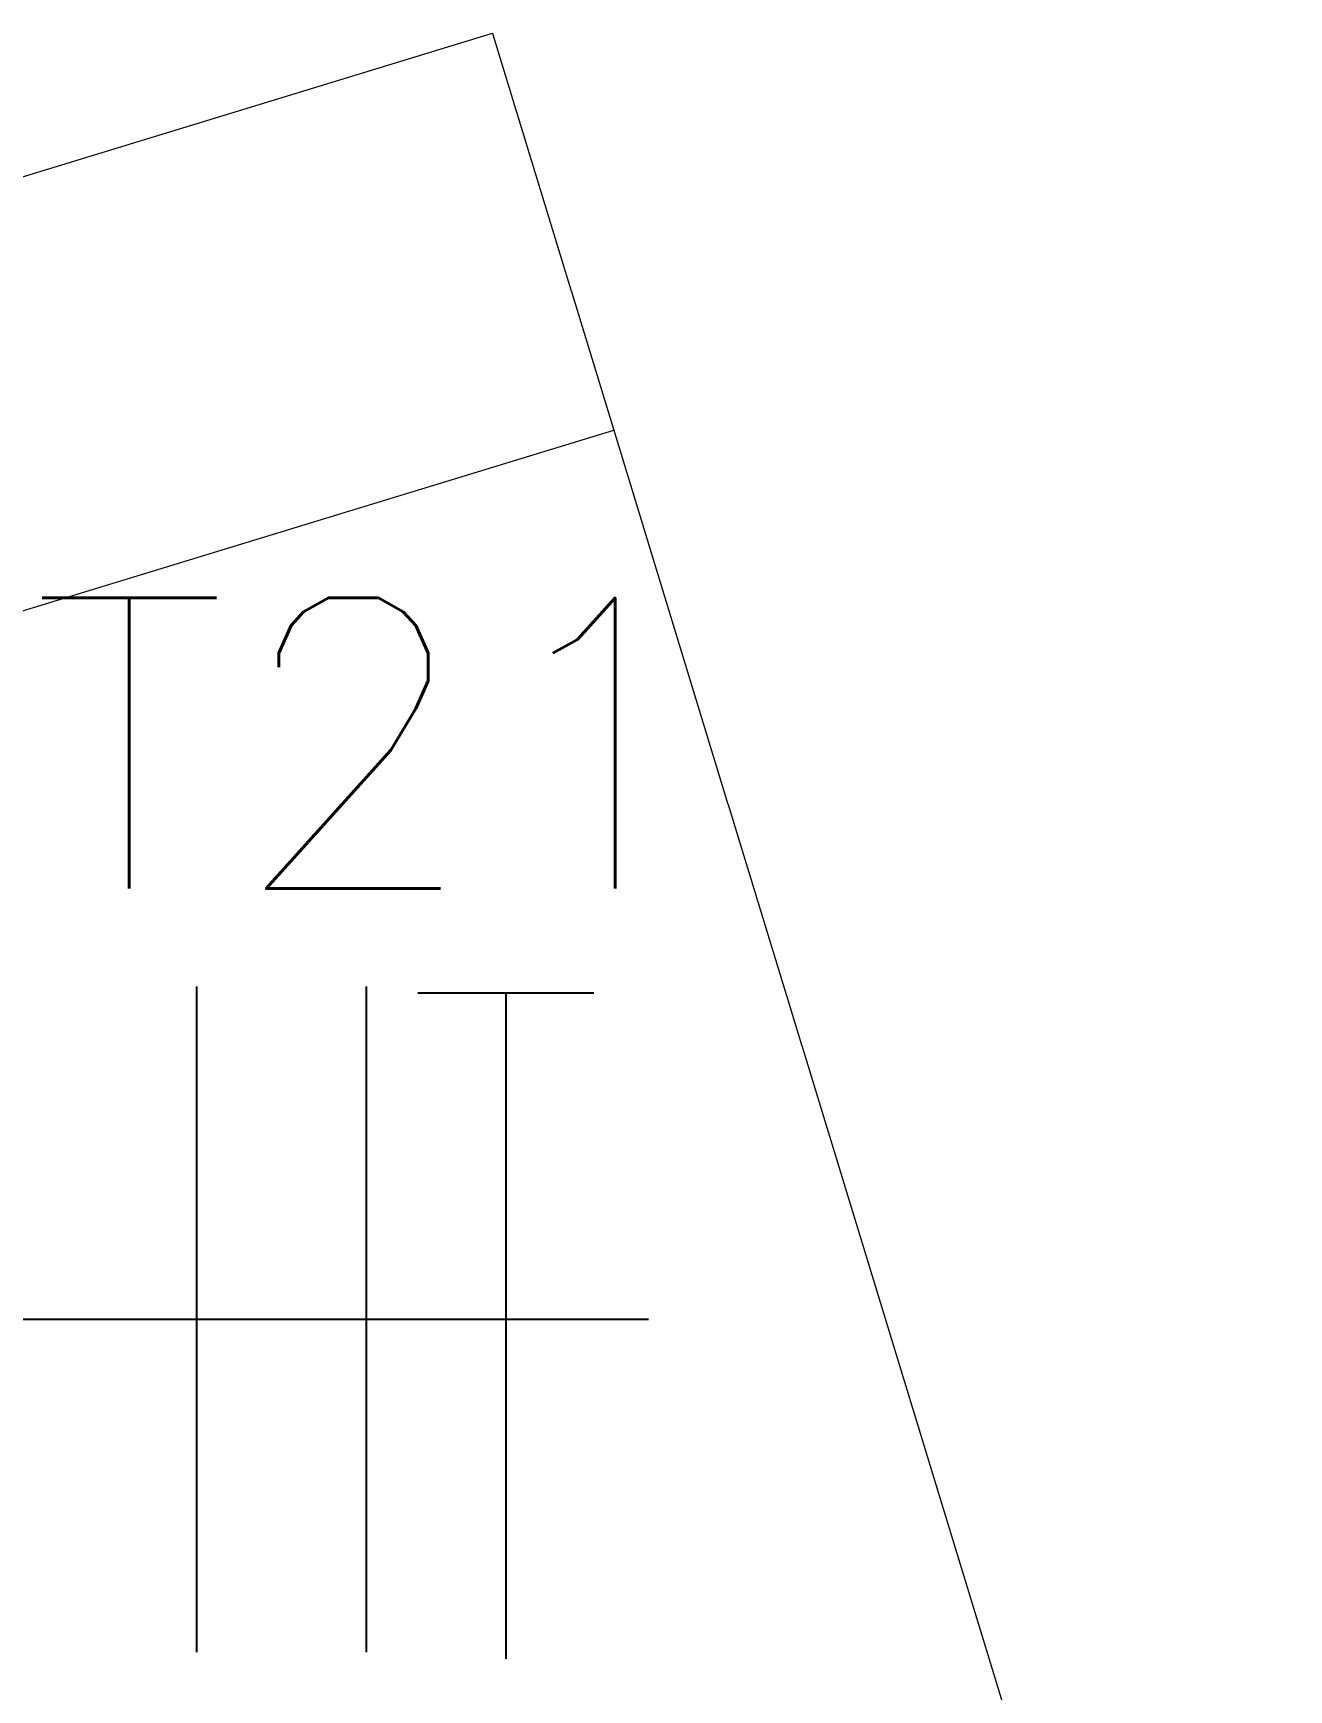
# Model space of a CAD drawing. Header units: millimetres. Extents: x 27525 to 1347740, y 16401 to 59429.
# Drawn here: x 648927 to 649394, y 36437 to 37052 of the extents above; entities that cross this region are included whole.
import ezdxf
from ezdxf.lldxf.tags import DXFTag

# ---------------------------------------------------------------- set-up
doc = ezdxf.new("R2010")
doc.units = ezdxf.units.MM
for name, color, linetype in [('ARQUITETURA', 8, 'Continuous'), ('ELETRICA', 3, 'Continuous'), ('Eletruto embutido no piso', 4, 'HIDDEN'), ('PERFILADO', 2, 'Continuous')]:
    doc.layers.add(name, color=color, linetype=linetype)
doc.layers.add('Mobiliário', color=151, linetype='Continuous', lineweight=9, plot=False)
doc.styles.get("Standard").update_dxf_attribs({"font": 'romans.shx'})
tags = doc.linetypes.add('HIDDEN', pattern=[0.375, 0.25, -0.125]).pattern_tags.tags
tags[6:7] = [DXFTag(74, 4), DXFTag(75, 0), DXFTag(340, '0'), DXFTag(46, 1.0), DXFTag(50, 0.0), DXFTag(44, 0.0), DXFTag(45, 0.0)]
tags[4:5] = [DXFTag(74, 4), DXFTag(75, 0), DXFTag(340, '0'), DXFTag(46, 1.0), DXFTag(50, 0.0), DXFTag(44, 0.0), DXFTag(45, 0.0)]

# ---------------------------------------------------------------- blocks, each defined once
blk = doc.blocks.new('te')
at = {"layer": 'ARQUITETURA', "color": 4, "lineweight": -2}
for p, q in [((645596.8, 24561.62), (645531.32, 24561.62)), ((645564.06, 24561.62), (645564.06, 24314.22))]:
    blk.add_line(p, q, dxfattribs=at)

msp = doc.modelspace()

# ---------------------------------------------------------------- linework, layer by layer
at = {"layer": 'ARQUITETURA', "color": 4, "lineweight": -2, "ltscale": 1.3}
for p, q in [((648987.931, 36697.957), (648987.931, 36450.557)), ((649050.942, 36697.957), (649050.942, 36450.557))]:
    msp.add_line(p, q, dxfattribs=at)
at = {"layer": 'Eletruto embutido no piso', "ltscale": 400}
msp.add_arc((646287.56, 44975.174), 9574.912, 286.762752, 299.3755279, dxfattribs=at)
at = {"layer": 'Mobiliário'}
for p, q in [((648320.226, 36814.604), (649097.918, 37052.25)), ((649127.141, 36956.616), (649142.997, 36904.729)), ((648365.305, 36667.082), (649142.997, 36904.729)), ((649142.997, 36904.729), (649185.474, 36765.726)), ((649212.881, 36676.034), (649344.316, 36245.917))]:
    msp.add_line(p, q, dxfattribs=at)
for points in [[(649097.918, 37052.25), (649097.92, 37052.242), (649097.923, 37052.234), (649097.925, 37052.225), (649097.928, 37052.217), (649097.93, 37052.208), (649097.933, 37052.2), (649097.936, 37052.191), (649097.938, 37052.183), (649097.941, 37052.175), (649097.943, 37052.166), (649097.946, 37052.158), (649097.948, 37052.149), (649097.951, 37052.141), (649097.954, 37052.133), (649097.956, 37052.124), (649097.959, 37052.116), (649097.961, 37052.107), (649097.964, 37052.099), (649097.966, 37052.091), (649097.969, 37052.082), (649097.972, 37052.074), (649097.974, 37052.065), (649097.977, 37052.057), (649097.979, 37052.049), (649097.982, 37052.04), (649097.984, 37052.032), (649097.987, 37052.023), (649097.99, 37052.015), (649097.992, 37052.006), (649097.995, 37051.998), (649097.997, 37051.99), (649098, 37051.981), (649098.002, 37051.973), (649098.005, 37051.964), (649098.008, 37051.956), (649098.01, 37051.948), (649098.013, 37051.939), (649098.015, 37051.931), (649098.018, 37051.922), (649098.02, 37051.914), (649098.023, 37051.906), (649098.026, 37051.897), (649098.028, 37051.889), (649098.031, 37051.88), (649098.033, 37051.872), (649098.036, 37051.863), (649098.038, 37051.855), (649098.041, 37051.847), (649098.044, 37051.838), (649098.046, 37051.83), (649098.049, 37051.821), (649098.051, 37051.813), (649098.054, 37051.805), (649098.056, 37051.796), (649098.059, 37051.788), (649098.061, 37051.779), (649098.064, 37051.771), (649098.067, 37051.763), (649098.069, 37051.754), (649098.072, 37051.746), (649098.074, 37051.737), (649098.077, 37051.729), (649098.079, 37051.721), (649098.082, 37051.712), (649098.085, 37051.704), (649098.087, 37051.695), (649098.09, 37051.687), (649098.092, 37051.678), (649098.095, 37051.67), (649098.097, 37051.662), (649098.1, 37051.653), (649098.105, 37051.636), (649098.113, 37051.611), (649098.121, 37051.586), (649098.128, 37051.561), (649098.136, 37051.536), (649098.144, 37051.511), (649098.151, 37051.486), (649098.159, 37051.461), (649098.167, 37051.435), (649098.174, 37051.41), (649098.182, 37051.385), (649098.19, 37051.36), (649098.197, 37051.335), (649098.205, 37051.31), (649098.213, 37051.285), (649098.22, 37051.26), (649098.228, 37051.234), (649098.236, 37051.209), (649098.243, 37051.184), (649098.251, 37051.159), (649098.259, 37051.134), (649098.266, 37051.109), (649098.274, 37051.084), (649098.282, 37051.059), (649098.289, 37051.033), (649098.297, 37051.008), (649098.305, 37050.983), (649098.312, 37050.958), (649098.32, 37050.933), (649098.328, 37050.908), (649098.335, 37050.883), (649098.343, 37050.858), (649098.351, 37050.832), (649098.359, 37050.807), (649098.366, 37050.782), (649098.374, 37050.757), (649098.382, 37050.732), (649098.389, 37050.707), (649098.397, 37050.682), (649098.405, 37050.657), (649098.412, 37050.631), (649098.42, 37050.606), (649098.428, 37050.581), (649098.435, 37050.556), (649098.443, 37050.531), (649098.451, 37050.506), (649098.458, 37050.481), (649098.466, 37050.456), (649098.474, 37050.43), (649098.481, 37050.405), (649098.489, 37050.38), (649098.497, 37050.355), (649098.504, 37050.33), (649098.512, 37050.305), (649098.52, 37050.28), (649098.527, 37050.255), (649098.535, 37050.229), (649098.543, 37050.204), (649098.55, 37050.179), (649098.558, 37050.154), (649098.566, 37050.129), (649098.574, 37050.104), (649098.581, 37050.079), (649098.589, 37050.054), (649098.597, 37050.028), (649098.604, 37050.003), (649098.612, 37049.978), (649098.62, 37049.953), (649098.627, 37049.928), (649098.635, 37049.903), (649098.643, 37049.878), (649098.65, 37049.853), (649098.663, 37049.811), (649098.676, 37049.77), (649098.688, 37049.728), (649098.701, 37049.686), (649098.714, 37049.645), (649098.726, 37049.603), (649098.739, 37049.562), (649098.752, 37049.52), (649098.764, 37049.479), (649098.777, 37049.437), (649098.79, 37049.396), (649098.803, 37049.354), (649098.815, 37049.313), (649098.828, 37049.271), (649098.841, 37049.23), (649098.853, 37049.188), (649098.866, 37049.147), (649098.879, 37049.105), (649098.891, 37049.064), (649098.904, 37049.022), (649098.917, 37048.981), (649098.929, 37048.939), (649098.942, 37048.898), (649098.955, 37048.856), (649098.967, 37048.815), (649098.98, 37048.773), (649098.993, 37048.731), (649099.006, 37048.69), (649099.018, 37048.648), (649099.031, 37048.607), (649099.044, 37048.565), (649099.056, 37048.524), (649099.069, 37048.482), (649099.082, 37048.441), (649099.094, 37048.399), (649099.107, 37048.358), (649099.12, 37048.316), (649099.132, 37048.275), (649099.145, 37048.233), (649099.158, 37048.192), (649099.171, 37048.15), (649099.183, 37048.109), (649099.196, 37048.067), (649099.209, 37048.026), (649099.221, 37047.984), (649099.234, 37047.943), (649099.247, 37047.901), (649099.259, 37047.859), (649099.272, 37047.818), (649099.285, 37047.776), (649099.297, 37047.735), (649099.31, 37047.693), (649099.323, 37047.652), (649099.335, 37047.61), (649099.348, 37047.569), (649099.361, 37047.527), (649099.374, 37047.486), (649099.386, 37047.444), (649099.399, 37047.403), (649099.412, 37047.361), (649099.424, 37047.32), (649099.437, 37047.278), (649099.45, 37047.237), (649099.462, 37047.195), (649099.475, 37047.154), (649099.488, 37047.112), (649099.5, 37047.071), (649099.513, 37047.029), (649099.526, 37046.987), (649099.538, 37046.946), (649099.551, 37046.904), (649099.566, 37046.855), (649099.584, 37046.798), (649099.601, 37046.74), (649099.619, 37046.683), (649099.636, 37046.625), (649099.654, 37046.568), (649099.672, 37046.511), (649099.689, 37046.453), (649099.707, 37046.396), (649099.724, 37046.338), (649099.742, 37046.281), (649099.759, 37046.224), (649099.777, 37046.166), (649099.794, 37046.109), (649099.812, 37046.051), (649099.829, 37045.994), (649099.847, 37045.937), (649099.864, 37045.879), (649099.882, 37045.822), (649099.9, 37045.764), (649099.917, 37045.707), (649099.935, 37045.65), (649099.952, 37045.592), (649099.97, 37045.535), (649099.987, 37045.477), (649100.005, 37045.42), (649100.022, 37045.363), (649100.04, 37045.305), (649100.057, 37045.248), (649100.075, 37045.19), (649100.093, 37045.133), (649100.11, 37045.076), (649100.128, 37045.018), (649100.145, 37044.961), (649100.163, 37044.903), (649100.18, 37044.846), (649100.198, 37044.789), (649100.215, 37044.731), (649100.233, 37044.674), (649100.25, 37044.616), (649100.268, 37044.559), (649100.285, 37044.502), (649100.303, 37044.444), (649100.321, 37044.387), (649100.338, 37044.329), (649100.356, 37044.272), (649100.373, 37044.215), (649100.391, 37044.157), (649100.408, 37044.1), (649100.426, 37044.042), (649100.443, 37043.985), (649100.461, 37043.928), (649100.478, 37043.87), (649100.496, 37043.813), (649100.513, 37043.755), (649100.531, 37043.698), (649100.549, 37043.641), (649100.566, 37043.583), (649100.584, 37043.526), (649100.601, 37043.468), (649100.619, 37043.411), (649100.636, 37043.354), (649100.654, 37043.296), (649100.671, 37043.239), (649100.689, 37043.181), (649100.706, 37043.124), (649100.724, 37043.067), (649100.741, 37043.009), (649100.759, 37042.952), (649100.777, 37042.894), (649100.794, 37042.837), (649100.812, 37042.78), (649100.834, 37042.707), (649100.856, 37042.634), (649100.878, 37042.562), (649100.9, 37042.489), (649100.923, 37042.417), (649100.945, 37042.344), (649100.967, 37042.272), (649100.989, 37042.199), (649101.011, 37042.127), (649101.033, 37042.054), (649101.056, 37041.981), (649101.078, 37041.909), (649101.1, 37041.836), (649101.122, 37041.764), (649101.144, 37041.691), (649101.166, 37041.619), (649101.189, 37041.546), (649101.211, 37041.474), (649101.233, 37041.401), (649101.255, 37041.328), (649101.277, 37041.256), (649101.299, 37041.183), (649101.322, 37041.111), (649101.344, 37041.038), (649101.366, 37040.966), (649101.388, 37040.893), (649101.41, 37040.821), (649101.432, 37040.748), (649101.455, 37040.675), (649101.477, 37040.603), (649101.499, 37040.53), (649101.521, 37040.458), (649101.543, 37040.385), (649101.565, 37040.313), (649101.588, 37040.24), (649101.61, 37040.168), (649101.632, 37040.095), (649101.654, 37040.022), (649101.676, 37039.95), (649101.698, 37039.877), (649101.721, 37039.805), (649101.743, 37039.732), (649101.765, 37039.66), (649101.787, 37039.587), (649101.809, 37039.515), (649101.832, 37039.442), (649101.854, 37039.369), (649101.876, 37039.297), (649101.898, 37039.224), (649101.92, 37039.152), (649101.942, 37039.079), (649101.965, 37039.007), (649101.987, 37038.934), (649102.009, 37038.862), (649102.031, 37038.789), (649102.053, 37038.716), (649102.075, 37038.644), (649102.098, 37038.571), (649102.12, 37038.499), (649102.142, 37038.426), (649102.164, 37038.354), (649102.186, 37038.281), (649102.208, 37038.209), (649102.231, 37038.136), (649102.253, 37038.063), (649102.275, 37037.991), (649102.297, 37037.918), (649102.319, 37037.846), (649102.341, 37037.773), (649102.364, 37037.701), (649102.386, 37037.628), (649102.41, 37037.548), (649102.437, 37037.462), (649102.463, 37037.375), (649102.49, 37037.288), (649102.516, 37037.201), (649102.543, 37037.115), (649102.569, 37037.028), (649102.596, 37036.941), (649102.622, 37036.854), (649102.649, 37036.767), (649102.675, 37036.681), (649102.702, 37036.594), (649102.728, 37036.507), (649102.755, 37036.42), (649102.781, 37036.333), (649102.808, 37036.247), (649102.835, 37036.16), (649102.861, 37036.073), (649102.888, 37035.986), (649102.914, 37035.899), (649102.941, 37035.813), (649102.967, 37035.726), (649102.994, 37035.639), (649103.02, 37035.552), (649103.047, 37035.465), (649103.073, 37035.379), (649103.1, 37035.292), (649103.126, 37035.205), (649103.153, 37035.118), (649103.179, 37035.031), (649103.206, 37034.945), (649103.232, 37034.858), (649103.259, 37034.771), (649103.285, 37034.684), (649103.312, 37034.597), (649103.338, 37034.511), (649103.365, 37034.424), (649103.392, 37034.337), (649103.418, 37034.25), (649103.445, 37034.163), (649103.471, 37034.077), (649103.498, 37033.99), (649103.524, 37033.903), (649103.551, 37033.816), (649103.577, 37033.729), (649103.604, 37033.643), (649103.63, 37033.556), (649103.657, 37033.469), (649103.683, 37033.382), (649103.71, 37033.295), (649103.736, 37033.209), (649103.763, 37033.122), (649103.789, 37033.035), (649103.816, 37032.948), (649103.842, 37032.861), (649103.869, 37032.775), (649103.895, 37032.688), (649103.922, 37032.601), (649103.949, 37032.514), (649103.975, 37032.427), (649104.002, 37032.341), (649104.028, 37032.254), (649104.055, 37032.167), (649104.081, 37032.08), (649104.108, 37031.993), (649104.134, 37031.907), (649104.161, 37031.82), (649104.187, 37031.733), (649104.214, 37031.646), (649104.24, 37031.56), (649104.267, 37031.473), (649104.293, 37031.386), (649104.324, 37031.286), (649104.354, 37031.186), (649104.385, 37031.086), (649104.415, 37030.986), (649104.446, 37030.886), (649104.477, 37030.786), (649104.507, 37030.686), (649104.538, 37030.586), (649104.568, 37030.486), (649104.599, 37030.386), (649104.629, 37030.286), (649104.66, 37030.187), (649104.69, 37030.087), (649104.721, 37029.987), (649104.751, 37029.887), (649104.782, 37029.787), (649104.813, 37029.687), (649104.843, 37029.587), (649104.874, 37029.487), (649104.904, 37029.387), (649104.935, 37029.287), (649104.965, 37029.187), (649104.996, 37029.087), (649105.026, 37028.987), (649105.057, 37028.887), (649105.087, 37028.787), (649105.118, 37028.687), (649105.148, 37028.587), (649105.179, 37028.487), (649105.21, 37028.387), (649105.24, 37028.288), (649105.271, 37028.188), (649105.301, 37028.088), (649105.332, 37027.988), (649105.362, 37027.888), (649105.393, 37027.788), (649105.423, 37027.688), (649105.454, 37027.588), (649105.484, 37027.488), (649105.515, 37027.388), (649105.546, 37027.288), (649105.576, 37027.188), (649105.607, 37027.088), (649105.637, 37026.988), (649105.668, 37026.888), (649105.698, 37026.788), (649105.729, 37026.688), (649105.759, 37026.588), (649105.79, 37026.488), (649105.82, 37026.389), (649105.851, 37026.289), (649105.881, 37026.189), (649105.912, 37026.089), (649105.943, 37025.989), (649105.973, 37025.889), (649106.004, 37025.789), (649106.034, 37025.689), (649106.065, 37025.589), (649106.095, 37025.489), (649106.126, 37025.389), (649106.156, 37025.289), (649106.187, 37025.189), (649106.217, 37025.089), (649106.248, 37024.989), (649106.279, 37024.889), (649106.309, 37024.789), (649106.34, 37024.689), (649106.37, 37024.589), (649106.401, 37024.49), (649106.431, 37024.39), (649106.462, 37024.29), (649106.494, 37024.184), (649106.528, 37024.072), (649106.563, 37023.96), (649106.597, 37023.848), (649106.631, 37023.736), (649106.665, 37023.625), (649106.699, 37023.513), (649106.733, 37023.401), (649106.768, 37023.289), (649106.802, 37023.177), (649106.836, 37023.065), (649106.87, 37022.953), (649106.904, 37022.842), (649106.938, 37022.73), (649106.973, 37022.618), (649107.007, 37022.506), (649107.041, 37022.394), (649107.075, 37022.282), (649107.109, 37022.171), (649107.144, 37022.059), (649107.178, 37021.947), (649107.212, 37021.835), (649107.246, 37021.723), (649107.28, 37021.611), (649107.314, 37021.5), (649107.349, 37021.388), (649107.383, 37021.276), (649107.417, 37021.164), (649107.451, 37021.052), (649107.485, 37020.94), (649107.519, 37020.828), (649107.554, 37020.717), (649107.588, 37020.605), (649107.622, 37020.493), (649107.656, 37020.381), (649107.69, 37020.269), (649107.725, 37020.157), (649107.759, 37020.046), (649107.793, 37019.934), (649107.827, 37019.822), (649107.861, 37019.71), (649107.895, 37019.598), (649107.93, 37019.486), (649107.964, 37019.375), (649107.998, 37019.263), (649108.032, 37019.151), (649108.066, 37019.039), (649108.1, 37018.927), (649108.135, 37018.815), (649108.169, 37018.703), (649108.203, 37018.592), (649108.237, 37018.48), (649108.271, 37018.368), (649108.306, 37018.256), (649108.34, 37018.144), (649108.374, 37018.032), (649108.408, 37017.921), (649108.442, 37017.809), (649108.476, 37017.697), (649108.511, 37017.585), (649108.545, 37017.473), (649108.579, 37017.361), (649108.613, 37017.25), (649108.647, 37017.138), (649108.681, 37017.026), (649108.716, 37016.914), (649108.75, 37016.802), (649108.784, 37016.69), (649108.818, 37016.578), (649108.852, 37016.467), (649108.887, 37016.355), (649108.921, 37016.243), (649108.958, 37016.121), (649108.995, 37015.998), (649109.033, 37015.876), (649109.07, 37015.754), (649109.108, 37015.631), (649109.145, 37015.509), (649109.182, 37015.387), (649109.22, 37015.264), (649109.257, 37015.142), (649109.294, 37015.02), (649109.332, 37014.897), (649109.369, 37014.775), (649109.407, 37014.653), (649109.444, 37014.53), (649109.481, 37014.408), (649109.519, 37014.286), (649109.556, 37014.163), (649109.594, 37014.041), (649109.631, 37013.919), (649109.668, 37013.796), (649109.706, 37013.674), (649109.743, 37013.552), (649109.78, 37013.429), (649109.818, 37013.307), (649109.855, 37013.185), (649109.893, 37013.062), (649109.93, 37012.94), (649109.967, 37012.818), (649110.005, 37012.695), (649110.042, 37012.573), (649110.079, 37012.451), (649110.117, 37012.328), (649110.154, 37012.206), (649110.192, 37012.084), (649110.229, 37011.961), (649110.266, 37011.839), (649110.304, 37011.717), (649110.341, 37011.594), (649110.379, 37011.472), (649110.416, 37011.35), (649110.453, 37011.227), (649110.491, 37011.105), (649110.528, 37010.983), (649110.565, 37010.861), (649110.603, 37010.738), (649110.64, 37010.616), (649110.678, 37010.494), (649110.715, 37010.371), (649110.752, 37010.249), (649110.79, 37010.127), (649110.827, 37010.004), (649110.865, 37009.882), (649110.902, 37009.76), (649110.939, 37009.637), (649110.977, 37009.515), (649111.014, 37009.393), (649111.051, 37009.27), (649111.089, 37009.148), (649111.126, 37009.026), (649111.164, 37008.903), (649111.201, 37008.781), (649111.238, 37008.659), (649111.276, 37008.536), (649111.313, 37008.414), (649111.35, 37008.292), (649111.388, 37008.169), (649111.425, 37008.047), (649111.463, 37007.925), (649111.5, 37007.802), (649111.537, 37007.68), (649111.575, 37007.558), (649111.613, 37007.431), (649111.654, 37007.3), (649111.694, 37007.168), (649111.734, 37007.037), (649111.774, 37006.906), (649111.814, 37006.774), (649111.854, 37006.643), (649111.894, 37006.512), (649111.934, 37006.381), (649111.975, 37006.249), (649112.015, 37006.118), (649112.055, 37005.987), (649112.095, 37005.855), (649112.135, 37005.724), (649112.175, 37005.593), (649112.215, 37005.462), (649112.255, 37005.33), (649112.295, 37005.199), (649112.336, 37005.068), (649112.376, 37004.937), (649112.416, 37004.805), (649112.456, 37004.674), (649112.496, 37004.543), (649112.536, 37004.411), (649112.576, 37004.28), (649112.616, 37004.149), (649112.657, 37004.018), (649112.697, 37003.886), (649112.737, 37003.755), (649112.777, 37003.624), (649112.817, 37003.492), (649112.857, 37003.361), (649112.897, 37003.23), (649112.937, 37003.099), (649112.977, 37002.967), (649113.018, 37002.836), (649113.058, 37002.705), (649113.098, 37002.574), (649113.138, 37002.442), (649113.178, 37002.311), (649113.218, 37002.18), (649113.258, 37002.048), (649113.298, 37001.917), (649113.338, 37001.786), (649113.379, 37001.655), (649113.419, 37001.523), (649113.459, 37001.392), (649113.499, 37001.261), (649113.539, 37001.129), (649113.579, 37000.998), (649113.619, 37000.867), (649113.659, 37000.736), (649113.7, 37000.604), (649113.74, 37000.473), (649113.78, 37000.342), (649113.82, 37000.211), (649113.86, 37000.079), (649113.9, 36999.948), (649113.94, 36999.817), (649113.98, 36999.685), (649114.02, 36999.554), (649114.061, 36999.423), (649114.101, 36999.292), (649114.141, 36999.16), (649114.181, 36999.029), (649114.221, 36998.898), (649114.261, 36998.766), (649114.301, 36998.635), (649114.341, 36998.504), (649114.381, 36998.373), (649114.422, 36998.241), (649114.462, 36998.11), (649114.504, 36997.972), (649114.546, 36997.833), (649114.589, 36997.694), (649114.631, 36997.556), (649114.673, 36997.417), (649114.716, 36997.279), (649114.758, 36997.14), (649114.8, 36997.001), (649114.843, 36996.863), (649114.885, 36996.724), (649114.928, 36996.586), (649114.97, 36996.447), (649115.012, 36996.309), (649115.055, 36996.17), (649115.097, 36996.031), (649115.139, 36995.893), (649115.182, 36995.754), (649115.224, 36995.616), (649115.266, 36995.477), (649115.309, 36995.339), (649115.351, 36995.2), (649115.393, 36995.061), (649115.436, 36994.923), (649115.478, 36994.784), (649115.52, 36994.646), (649115.563, 36994.507), (649115.605, 36994.369), (649115.647, 36994.23), (649115.69, 36994.091), (649115.732, 36993.953), (649115.774, 36993.814), (649115.817, 36993.676), (649115.859, 36993.537), (649115.901, 36993.399), (649115.944, 36993.26), (649115.986, 36993.121), (649116.029, 36992.983), (649116.071, 36992.844), (649116.113, 36992.706), (649116.156, 36992.567), (649116.198, 36992.428), (649116.24, 36992.29), (649116.283, 36992.151), (649116.325, 36992.013), (649116.367, 36991.874), (649116.41, 36991.736), (649116.452, 36991.597), (649116.494, 36991.458), (649116.537, 36991.32), (649116.579, 36991.181), (649116.621, 36991.043), (649116.664, 36990.904), (649116.706, 36990.766), (649116.748, 36990.627), (649116.791, 36990.488), (649116.833, 36990.35), (649116.875, 36990.211), (649116.918, 36990.073), (649116.96, 36989.934), (649117.002, 36989.796), (649117.045, 36989.657), (649117.087, 36989.518), (649117.13, 36989.38), (649117.172, 36989.241), (649117.214, 36989.103), (649117.257, 36988.964), (649117.299, 36988.825), (649117.341, 36988.687), (649117.384, 36988.548), (649117.426, 36988.41), (649117.468, 36988.271), (649117.511, 36988.13), (649117.556, 36987.986), (649117.6, 36987.842), (649117.644, 36987.697), (649117.688, 36987.553), (649117.732, 36987.409), (649117.776, 36987.265), (649117.82, 36987.121), (649117.864, 36986.977), (649117.908, 36986.833), (649117.952, 36986.689), (649117.996, 36986.544), (649118.04, 36986.4), (649118.084, 36986.256), (649118.128, 36986.112), (649118.172, 36985.968), (649118.216, 36985.824), (649118.26, 36985.68), (649118.304, 36985.535), (649118.348, 36985.391), (649118.392, 36985.247), (649118.436, 36985.103), (649118.48, 36984.959), (649118.524, 36984.815), (649118.569, 36984.671), (649118.613, 36984.527), (649118.657, 36984.382), (649118.701, 36984.238), (649118.745, 36984.094), (649118.789, 36983.95), (649118.833, 36983.806), (649118.877, 36983.662), (649118.921, 36983.518), (649118.965, 36983.374), (649119.009, 36983.229), (649119.053, 36983.085), (649119.097, 36982.941), (649119.141, 36982.797), (649119.185, 36982.653), (649119.229, 36982.509), (649119.273, 36982.365), (649119.317, 36982.22), (649119.361, 36982.076), (649119.405, 36981.932), (649119.449, 36981.788), (649119.493, 36981.644), (649119.537, 36981.5), (649119.582, 36981.356), (649119.626, 36981.212), (649119.67, 36981.067), (649119.714, 36980.923), (649119.758, 36980.779), (649119.802, 36980.635), (649119.846, 36980.491), (649119.89, 36980.347), (649119.934, 36980.203), (649119.978, 36980.058), (649120.022, 36979.914), (649120.066, 36979.77), (649120.11, 36979.626), (649120.154, 36979.482), (649120.198, 36979.338), (649120.242, 36979.194), (649120.286, 36979.05), (649120.33, 36978.905), (649120.374, 36978.761), (649120.418, 36978.617), (649120.462, 36978.473), (649120.506, 36978.329), (649120.55, 36978.185), (649120.595, 36978.041), (649120.639, 36977.897), (649120.684, 36977.749), (649120.729, 36977.601), (649120.774, 36977.453), (649120.819, 36977.305), (649120.865, 36977.157), (649120.91, 36977.009), (649120.955, 36976.861), (649121, 36976.714), (649121.045, 36976.566), (649121.09, 36976.418), (649121.136, 36976.27), (649121.181, 36976.122), (649121.226, 36975.974), (649121.271, 36975.826), (649121.316, 36975.678), (649121.362, 36975.531), (649121.407, 36975.383), (649121.452, 36975.235), (649121.497, 36975.087), (649121.542, 36974.939), (649121.587, 36974.791), (649121.633, 36974.643), (649121.678, 36974.495), (649121.723, 36974.348), (649121.768, 36974.2), (649121.813, 36974.052), (649121.859, 36973.904), (649121.904, 36973.756), (649121.949, 36973.608), (649121.994, 36973.46), (649122.039, 36973.312), (649122.085, 36973.165), (649122.13, 36973.017), (649122.175, 36972.869), (649122.22, 36972.721), (649122.265, 36972.573), (649122.31, 36972.425), (649122.356, 36972.277), (649122.401, 36972.129), (649122.446, 36971.982), (649122.491, 36971.834), (649122.536, 36971.686), (649122.582, 36971.538), (649122.627, 36971.39), (649122.672, 36971.242), (649122.717, 36971.094), (649122.762, 36970.946), (649122.808, 36970.799), (649122.853, 36970.651), (649122.898, 36970.503), (649122.943, 36970.355), (649122.988, 36970.207), (649123.033, 36970.059), (649123.079, 36969.911), (649123.124, 36969.763), (649123.169, 36969.616), (649123.214, 36969.468), (649123.259, 36969.32), (649123.305, 36969.172), (649123.35, 36969.024), (649123.395, 36968.876), (649123.44, 36968.728), (649123.485, 36968.58), (649123.531, 36968.433), (649123.576, 36968.285), (649123.621, 36968.137), (649123.666, 36967.989), (649123.711, 36967.841), (649123.756, 36967.693), (649123.802, 36967.545), (649123.847, 36967.397), (649123.892, 36967.249), (649123.938, 36967.099), (649123.984, 36966.949), (649124.03, 36966.799), (649124.075, 36966.65), (649124.121, 36966.5), (649124.167, 36966.35), (649124.213, 36966.2), (649124.258, 36966.051), (649124.304, 36965.901), (649124.35, 36965.751), (649124.396, 36965.601), (649124.441, 36965.452), (649124.487, 36965.302), (649124.533, 36965.152), (649124.579, 36965.002), (649124.625, 36964.852), (649124.67, 36964.703), (649124.716, 36964.553), (649124.762, 36964.403), (649124.808, 36964.253), (649124.853, 36964.104), (649124.899, 36963.954), (649124.945, 36963.804), (649124.991, 36963.654), (649125.036, 36963.505), (649125.082, 36963.355), (649125.128, 36963.205), (649125.174, 36963.055), (649125.219, 36962.906), (649125.265, 36962.756), (649125.311, 36962.606), (649125.357, 36962.456), (649125.403, 36962.307), (649125.448, 36962.157), (649125.494, 36962.007), (649125.54, 36961.857), (649125.586, 36961.708), (649125.631, 36961.558), (649125.677, 36961.408), (649125.723, 36961.258), (649125.769, 36961.109), (649125.814, 36960.959), (649125.86, 36960.809), (649125.906, 36960.659), (649125.952, 36960.51), (649125.997, 36960.36), (649126.043, 36960.21), (649126.089, 36960.06), (649126.135, 36959.91), (649126.18, 36959.761), (649126.226, 36959.611), (649126.272, 36959.461), (649126.318, 36959.311), (649126.364, 36959.162), (649126.409, 36959.012), (649126.455, 36958.862), (649126.501, 36958.712), (649126.547, 36958.563), (649126.592, 36958.413), (649126.638, 36958.263), (649126.684, 36958.113), (649126.73, 36957.964), (649126.775, 36957.814), (649126.821, 36957.664), (649126.867, 36957.514), (649126.913, 36957.365), (649126.958, 36957.215), (649127.004, 36957.065), (649127.05, 36956.915), (649127.096, 36956.766), (649127.141, 36956.616)], [(649185.474, 36765.726), (649185.488, 36765.678), (649185.503, 36765.63), (649185.518, 36765.582), (649185.532, 36765.534), (649185.547, 36765.486), (649185.562, 36765.438), (649185.576, 36765.39), (649185.591, 36765.342), (649185.606, 36765.294), (649185.62, 36765.245), (649185.635, 36765.197), (649185.65, 36765.149), (649185.664, 36765.101), (649185.679, 36765.053), (649185.694, 36765.005), (649185.708, 36764.957), (649185.723, 36764.909), (649185.738, 36764.861), (649185.752, 36764.813), (649185.767, 36764.765), (649185.782, 36764.717), (649185.796, 36764.669), (649185.811, 36764.621), (649185.826, 36764.573), (649185.84, 36764.525), (649185.855, 36764.477), (649185.87, 36764.429), (649185.885, 36764.381), (649185.899, 36764.333), (649185.914, 36764.285), (649185.929, 36764.237), (649185.943, 36764.189), (649185.958, 36764.141), (649185.973, 36764.093), (649185.987, 36764.045), (649186.002, 36763.997), (649186.017, 36763.949), (649186.031, 36763.901), (649186.046, 36763.853), (649186.061, 36763.804), (649186.075, 36763.756), (649186.09, 36763.708), (649186.105, 36763.66), (649186.119, 36763.612), (649186.134, 36763.564), (649186.149, 36763.516), (649186.163, 36763.468), (649186.178, 36763.42), (649186.193, 36763.372), (649186.207, 36763.324), (649186.222, 36763.276), (649186.237, 36763.228), (649186.251, 36763.18), (649186.266, 36763.132), (649186.281, 36763.084), (649186.295, 36763.036), (649186.31, 36762.988), (649186.325, 36762.94), (649186.34, 36762.892), (649186.354, 36762.844), (649186.369, 36762.796), (649186.384, 36762.748), (649186.398, 36762.7), (649186.413, 36762.652), (649186.428, 36762.604), (649186.442, 36762.556), (649186.457, 36762.508), (649186.475, 36762.45), (649186.492, 36762.392), (649186.51, 36762.334), (649186.528, 36762.277), (649186.545, 36762.219), (649186.563, 36762.161), (649186.581, 36762.103), (649186.598, 36762.045), (649186.616, 36761.988), (649186.633, 36761.93), (649186.651, 36761.872), (649186.669, 36761.814), (649186.686, 36761.757), (649186.704, 36761.699), (649186.722, 36761.641), (649186.739, 36761.583), (649186.757, 36761.526), (649186.775, 36761.468), (649186.792, 36761.41), (649186.81, 36761.352), (649186.828, 36761.294), (649186.845, 36761.237), (649186.863, 36761.179), (649186.881, 36761.121), (649186.898, 36761.063), (649186.916, 36761.006), (649186.934, 36760.948), (649186.951, 36760.89), (649186.969, 36760.832), (649186.987, 36760.775), (649187.004, 36760.717), (649187.022, 36760.659), (649187.04, 36760.601), (649187.057, 36760.543), (649187.075, 36760.486), (649187.092, 36760.428), (649187.11, 36760.37), (649187.128, 36760.312), (649187.145, 36760.255), (649187.163, 36760.197), (649187.181, 36760.139), (649187.198, 36760.081), (649187.216, 36760.024), (649187.234, 36759.966), (649187.251, 36759.908), (649187.269, 36759.85), (649187.287, 36759.792), (649187.304, 36759.735), (649187.322, 36759.677), (649187.34, 36759.619), (649187.357, 36759.561), (649187.375, 36759.504), (649187.393, 36759.446), (649187.41, 36759.388), (649187.428, 36759.33), (649187.446, 36759.272), (649187.463, 36759.215), (649187.481, 36759.157), (649187.498, 36759.099), (649187.516, 36759.041), (649187.534, 36758.984), (649187.551, 36758.926), (649187.569, 36758.868), (649187.587, 36758.81), (649187.604, 36758.753), (649187.622, 36758.695), (649187.64, 36758.637), (649187.66, 36758.57), (649187.681, 36758.503), (649187.701, 36758.436), (649187.722, 36758.369), (649187.742, 36758.302), (649187.763, 36758.235), (649187.783, 36758.168), (649187.804, 36758.1), (649187.824, 36758.033), (649187.845, 36757.966), (649187.865, 36757.899), (649187.886, 36757.832), (649187.906, 36757.765), (649187.927, 36757.698), (649187.947, 36757.631), (649187.968, 36757.564), (649187.988, 36757.497), (649188.009, 36757.43), (649188.029, 36757.363), (649188.05, 36757.296), (649188.07, 36757.229), (649188.091, 36757.161), (649188.111, 36757.094), (649188.132, 36757.027), (649188.152, 36756.96), (649188.173, 36756.893), (649188.193, 36756.826), (649188.214, 36756.759), (649188.234, 36756.692), (649188.255, 36756.625), (649188.275, 36756.558), (649188.296, 36756.491), (649188.316, 36756.424), (649188.337, 36756.357), (649188.357, 36756.29), (649188.378, 36756.222), (649188.398, 36756.155), (649188.419, 36756.088), (649188.439, 36756.021), (649188.46, 36755.954), (649188.48, 36755.887), (649188.501, 36755.82), (649188.521, 36755.753), (649188.542, 36755.686), (649188.562, 36755.619), (649188.583, 36755.552), (649188.603, 36755.485), (649188.624, 36755.418), (649188.644, 36755.351), (649188.664, 36755.283), (649188.685, 36755.216), (649188.705, 36755.149), (649188.726, 36755.082), (649188.746, 36755.015), (649188.767, 36754.948), (649188.787, 36754.881), (649188.808, 36754.814), (649188.828, 36754.747), (649188.849, 36754.68), (649188.869, 36754.613), (649188.89, 36754.546), (649188.91, 36754.479), (649188.931, 36754.412), (649188.951, 36754.344), (649188.972, 36754.277), (649188.992, 36754.21), (649189.013, 36754.143), (649189.036, 36754.067), (649189.059, 36753.992), (649189.082, 36753.916), (649189.106, 36753.84), (649189.129, 36753.764), (649189.152, 36753.688), (649189.175, 36753.612), (649189.198, 36753.536), (649189.222, 36753.46), (649189.245, 36753.385), (649189.268, 36753.309), (649189.291, 36753.233), (649189.314, 36753.157), (649189.337, 36753.081), (649189.361, 36753.005), (649189.384, 36752.929), (649189.407, 36752.854), (649189.43, 36752.778), (649189.453, 36752.702), (649189.477, 36752.626), (649189.5, 36752.55), (649189.523, 36752.474), (649189.546, 36752.398), (649189.569, 36752.322), (649189.593, 36752.247), (649189.616, 36752.171), (649189.639, 36752.095), (649189.662, 36752.019), (649189.685, 36751.943), (649189.708, 36751.867), (649189.732, 36751.791), (649189.755, 36751.716), (649189.778, 36751.64), (649189.801, 36751.564), (649189.824, 36751.488), (649189.848, 36751.412), (649189.871, 36751.336), (649189.894, 36751.26), (649189.917, 36751.184), (649189.94, 36751.109), (649189.963, 36751.033), (649189.987, 36750.957), (649190.01, 36750.881), (649190.033, 36750.805), (649190.056, 36750.729), (649190.079, 36750.653), (649190.103, 36750.578), (649190.126, 36750.502), (649190.149, 36750.426), (649190.172, 36750.35), (649190.195, 36750.274), (649190.218, 36750.198), (649190.242, 36750.122), (649190.265, 36750.046), (649190.288, 36749.971), (649190.311, 36749.895), (649190.334, 36749.819), (649190.358, 36749.743), (649190.381, 36749.667), (649190.404, 36749.591), (649190.427, 36749.515), (649190.45, 36749.44), (649190.473, 36749.364), (649190.497, 36749.288), (649190.52, 36749.212), (649190.543, 36749.136), (649190.566, 36749.06), (649190.592, 36748.976), (649190.618, 36748.892), (649190.643, 36748.808), (649190.669, 36748.724), (649190.695, 36748.64), (649190.72, 36748.556), (649190.746, 36748.472), (649190.772, 36748.387), (649190.797, 36748.303), (649190.823, 36748.219), (649190.849, 36748.135), (649190.875, 36748.051), (649190.9, 36747.967), (649190.926, 36747.883), (649190.952, 36747.799), (649190.977, 36747.715), (649191.003, 36747.631), (649191.029, 36747.547), (649191.054, 36747.462), (649191.08, 36747.378), (649191.106, 36747.294), (649191.132, 36747.21), (649191.157, 36747.126), (649191.183, 36747.042), (649191.209, 36746.958), (649191.234, 36746.874), (649191.26, 36746.79), (649191.286, 36746.706), (649191.311, 36746.622), (649191.337, 36746.537), (649191.363, 36746.453), (649191.388, 36746.369), (649191.414, 36746.285), (649191.44, 36746.201), (649191.466, 36746.117), (649191.491, 36746.033), (649191.517, 36745.949), (649191.543, 36745.865), (649191.568, 36745.781), (649191.594, 36745.697), (649191.62, 36745.612), (649191.645, 36745.528), (649191.671, 36745.444), (649191.697, 36745.36), (649191.723, 36745.276), (649191.748, 36745.192), (649191.774, 36745.108), (649191.8, 36745.024), (649191.825, 36744.94), (649191.851, 36744.856), (649191.877, 36744.772), (649191.902, 36744.688), (649191.928, 36744.603), (649191.954, 36744.519), (649191.979, 36744.435), (649192.005, 36744.351), (649192.031, 36744.267), (649192.057, 36744.183), (649192.082, 36744.099), (649192.108, 36744.015), (649192.134, 36743.931), (649192.159, 36743.847), (649192.185, 36743.763), (649192.211, 36743.678), (649192.236, 36743.594), (649192.262, 36743.51), (649192.288, 36743.426), (649192.316, 36743.334), (649192.344, 36743.243), (649192.372, 36743.151), (649192.4, 36743.059), (649192.428, 36742.968), (649192.456, 36742.876), (649192.484, 36742.784), (649192.512, 36742.693), (649192.54, 36742.601), (649192.568, 36742.509), (649192.596, 36742.418), (649192.624, 36742.326), (649192.652, 36742.234), (649192.68, 36742.143), (649192.708, 36742.051), (649192.736, 36741.959), (649192.764, 36741.868), (649192.792, 36741.776), (649192.82, 36741.684), (649192.848, 36741.593), (649192.876, 36741.501), (649192.904, 36741.409), (649192.932, 36741.318), (649192.96, 36741.226), (649192.988, 36741.134), (649193.016, 36741.043), (649193.044, 36740.951), (649193.072, 36740.859), (649193.1, 36740.767), (649193.128, 36740.676), (649193.156, 36740.584), (649193.184, 36740.492), (649193.212, 36740.401), (649193.24, 36740.309), (649193.268, 36740.217), (649193.296, 36740.126), (649193.324, 36740.034), (649193.352, 36739.942), (649193.38, 36739.851), (649193.408, 36739.759), (649193.436, 36739.667), (649193.464, 36739.576), (649193.492, 36739.484), (649193.521, 36739.392), (649193.549, 36739.301), (649193.577, 36739.209), (649193.605, 36739.117), (649193.633, 36739.026), (649193.661, 36738.934), (649193.689, 36738.842), (649193.717, 36738.751), (649193.745, 36738.659), (649193.773, 36738.567), (649193.801, 36738.476), (649193.829, 36738.384), (649193.857, 36738.292), (649193.885, 36738.2), (649193.913, 36738.109), (649193.941, 36738.017), (649193.969, 36737.925), (649193.997, 36737.834), (649194.025, 36737.742), (649194.053, 36737.65), (649194.081, 36737.559), (649194.109, 36737.467), (649194.137, 36737.375), (649194.165, 36737.284), (649194.195, 36737.185), (649194.225, 36737.087), (649194.255, 36736.988), (649194.285, 36736.889), (649194.315, 36736.791), (649194.346, 36736.692), (649194.376, 36736.594), (649194.406, 36736.495), (649194.436, 36736.397), (649194.466, 36736.298), (649194.496, 36736.199), (649194.526, 36736.101), (649194.556, 36736.002), (649194.587, 36735.904), (649194.617, 36735.805), (649194.647, 36735.706), (649194.677, 36735.608), (649194.707, 36735.509), (649194.737, 36735.411), (649194.767, 36735.312), (649194.797, 36735.214), (649194.828, 36735.115), (649194.858, 36735.016), (649194.888, 36734.918), (649194.918, 36734.819), (649194.948, 36734.721), (649194.978, 36734.622), (649195.008, 36734.524), (649195.038, 36734.425), (649195.069, 36734.326), (649195.099, 36734.228), (649195.129, 36734.129), (649195.159, 36734.031), (649195.189, 36733.932), (649195.219, 36733.834), (649195.249, 36733.735), (649195.279, 36733.636), (649195.31, 36733.538), (649195.34, 36733.439), (649195.37, 36733.341), (649195.4, 36733.242), (649195.43, 36733.144), (649195.46, 36733.045), (649195.49, 36732.946), (649195.52, 36732.848), (649195.55, 36732.749), (649195.581, 36732.651), (649195.611, 36732.552), (649195.641, 36732.454), (649195.671, 36732.355), (649195.701, 36732.256), (649195.731, 36732.158), (649195.761, 36732.059), (649195.791, 36731.961), (649195.822, 36731.862), (649195.852, 36731.763), (649195.882, 36731.665), (649195.912, 36731.566), (649195.942, 36731.468), (649195.972, 36731.369), (649196.002, 36731.271), (649196.032, 36731.172), (649196.063, 36731.073), (649196.093, 36730.975), (649196.123, 36730.876), (649196.153, 36730.778), (649196.183, 36730.679), (649196.215, 36730.574), (649196.247, 36730.47), (649196.279, 36730.365), (649196.311, 36730.26), (649196.343, 36730.156), (649196.375, 36730.051), (649196.407, 36729.946), (649196.439, 36729.841), (649196.471, 36729.737), (649196.503, 36729.632), (649196.535, 36729.527), (649196.567, 36729.422), (649196.599, 36729.318), (649196.631, 36729.213), (649196.663, 36729.108), (649196.695, 36729.003), (649196.727, 36728.899), (649196.759, 36728.794), (649196.791, 36728.689), (649196.823, 36728.585), (649196.855, 36728.48), (649196.887, 36728.375), (649196.919, 36728.27), (649196.951, 36728.166), (649196.983, 36728.061), (649197.015, 36727.956), (649197.047, 36727.851), (649197.079, 36727.747), (649197.111, 36727.642), (649197.143, 36727.537), (649197.175, 36727.433), (649197.207, 36727.328), (649197.239, 36727.223), (649197.271, 36727.118), (649197.303, 36727.014), (649197.335, 36726.909), (649197.367, 36726.804), (649197.399, 36726.699), (649197.431, 36726.595), (649197.463, 36726.49), (649197.495, 36726.385), (649197.527, 36726.281), (649197.559, 36726.176), (649197.591, 36726.071), (649197.623, 36725.966), (649197.655, 36725.862), (649197.687, 36725.757), (649197.719, 36725.652), (649197.751, 36725.547), (649197.783, 36725.443), (649197.815, 36725.338), (649197.847, 36725.233), (649197.879, 36725.129), (649197.911, 36725.024), (649197.943, 36724.919), (649197.975, 36724.814), (649198.007, 36724.71), (649198.039, 36724.605), (649198.071, 36724.5), (649198.103, 36724.395), (649198.135, 36724.291), (649198.167, 36724.186), (649198.199, 36724.081), (649198.231, 36723.977), (649198.263, 36723.872), (649198.295, 36723.767), (649198.327, 36723.662), (649198.361, 36723.552), (649198.395, 36723.442), (649198.428, 36723.332), (649198.462, 36723.222), (649198.495, 36723.112), (649198.529, 36723.002), (649198.563, 36722.892), (649198.596, 36722.782), (649198.63, 36722.671), (649198.664, 36722.561), (649198.697, 36722.451), (649198.731, 36722.341), (649198.765, 36722.231), (649198.798, 36722.121), (649198.832, 36722.011), (649198.866, 36721.901), (649198.899, 36721.791), (649198.933, 36721.681), (649198.966, 36721.571), (649199, 36721.46), (649199.034, 36721.35), (649199.067, 36721.24), (649199.101, 36721.13), (649199.135, 36721.02), (649199.168, 36720.91), (649199.202, 36720.8), (649199.236, 36720.69), (649199.269, 36720.58), (649199.303, 36720.47), (649199.337, 36720.36), (649199.37, 36720.249), (649199.404, 36720.139), (649199.437, 36720.029), (649199.471, 36719.919), (649199.505, 36719.809), (649199.538, 36719.699), (649199.572, 36719.589), (649199.606, 36719.479), (649199.639, 36719.369), (649199.673, 36719.259), (649199.707, 36719.149), (649199.74, 36719.038), (649199.774, 36718.928), (649199.807, 36718.818), (649199.841, 36718.708), (649199.875, 36718.598), (649199.908, 36718.488), (649199.942, 36718.378), (649199.976, 36718.268), (649200.009, 36718.158), (649200.043, 36718.048), (649200.077, 36717.938), (649200.11, 36717.827), (649200.144, 36717.717), (649200.178, 36717.607), (649200.211, 36717.497), (649200.245, 36717.387), (649200.278, 36717.277), (649200.312, 36717.167), (649200.346, 36717.057), (649200.379, 36716.947), (649200.413, 36716.837), (649200.447, 36716.727), (649200.48, 36716.616), (649200.514, 36716.506), (649200.548, 36716.396), (649200.581, 36716.286), (649200.616, 36716.172), (649200.651, 36716.057), (649200.686, 36715.942), (649200.721, 36715.828), (649200.756, 36715.713), (649200.791, 36715.598), (649200.826, 36715.484), (649200.861, 36715.369), (649200.897, 36715.255), (649200.932, 36715.14), (649200.967, 36715.025), (649201.002, 36714.911), (649201.037, 36714.796), (649201.072, 36714.681), (649201.107, 36714.567), (649201.142, 36714.452), (649201.177, 36714.338), (649201.212, 36714.223), (649201.247, 36714.108), (649201.282, 36713.994), (649201.317, 36713.879), (649201.352, 36713.764), (649201.387, 36713.65), (649201.422, 36713.535), (649201.457, 36713.421), (649201.492, 36713.306), (649201.527, 36713.191), (649201.562, 36713.077), (649201.597, 36712.962), (649201.632, 36712.847), (649201.667, 36712.733), (649201.702, 36712.618), (649201.737, 36712.504), (649201.772, 36712.389), (649201.807, 36712.274), (649201.842, 36712.16), (649201.877, 36712.045), (649201.912, 36711.93), (649201.947, 36711.816), (649201.982, 36711.701), (649202.017, 36711.587), (649202.052, 36711.472), (649202.087, 36711.357), (649202.122, 36711.243), (649202.157, 36711.128), (649202.192, 36711.013), (649202.228, 36710.899), (649202.263, 36710.784), (649202.298, 36710.67), (649202.333, 36710.555), (649202.368, 36710.44), (649202.403, 36710.326), (649202.438, 36710.211), (649202.473, 36710.096), (649202.508, 36709.982), (649202.543, 36709.867), (649202.578, 36709.753), (649202.613, 36709.638), (649202.648, 36709.523), (649202.683, 36709.409), (649202.718, 36709.294), (649202.753, 36709.179), (649202.788, 36709.065), (649202.823, 36708.95), (649202.858, 36708.836), (649202.893, 36708.721), (649202.928, 36708.606), (649202.964, 36708.488), (649203, 36708.37), (649203.037, 36708.251), (649203.073, 36708.133), (649203.109, 36708.015), (649203.145, 36707.897), (649203.181, 36707.778), (649203.217, 36707.66), (649203.253, 36707.542), (649203.29, 36707.423), (649203.326, 36707.305), (649203.362, 36707.187), (649203.398, 36707.069), (649203.434, 36706.95), (649203.47, 36706.832), (649203.506, 36706.714), (649203.543, 36706.595), (649203.579, 36706.477), (649203.615, 36706.359), (649203.651, 36706.24), (649203.687, 36706.122), (649203.723, 36706.004), (649203.759, 36705.886), (649203.796, 36705.767), (649203.832, 36705.649), (649203.868, 36705.531), (649203.904, 36705.412), (649203.94, 36705.294), (649203.976, 36705.176), (649204.012, 36705.058), (649204.049, 36704.939), (649204.085, 36704.821), (649204.121, 36704.703), (649204.157, 36704.584), (649204.193, 36704.466), (649204.229, 36704.348), (649204.266, 36704.23), (649204.302, 36704.111), (649204.338, 36703.993), (649204.374, 36703.875), (649204.41, 36703.756), (649204.446, 36703.638), (649204.482, 36703.52), (649204.519, 36703.401), (649204.555, 36703.283), (649204.591, 36703.165), (649204.627, 36703.047), (649204.663, 36702.928), (649204.699, 36702.81), (649204.735, 36702.692), (649204.772, 36702.573), (649204.808, 36702.455), (649204.844, 36702.337), (649204.88, 36702.219), (649204.916, 36702.1), (649204.952, 36701.982), (649204.988, 36701.864), (649205.025, 36701.745), (649205.061, 36701.627), (649205.097, 36701.509), (649205.133, 36701.391), (649205.169, 36701.272), (649205.205, 36701.154), (649205.242, 36701.036), (649205.278, 36700.917), (649205.314, 36700.799), (649205.35, 36700.681), (649205.387, 36700.56), (649205.424, 36700.439), (649205.461, 36700.318), (649205.498, 36700.196), (649205.535, 36700.075), (649205.572, 36699.954), (649205.609, 36699.833), (649205.646, 36699.712), (649205.683, 36699.591), (649205.72, 36699.47), (649205.757, 36699.349), (649205.794, 36699.228), (649205.831, 36699.107), (649205.868, 36698.986), (649205.905, 36698.865), (649205.942, 36698.744), (649205.979, 36698.623), (649206.016, 36698.502), (649206.053, 36698.38), (649206.09, 36698.259), (649206.127, 36698.138), (649206.164, 36698.017), (649206.201, 36697.896), (649206.238, 36697.775), (649206.275, 36697.654), (649206.312, 36697.533), (649206.349, 36697.412), (649206.386, 36697.291), (649206.423, 36697.17), (649206.46, 36697.049), (649206.497, 36696.928), (649206.534, 36696.807), (649206.571, 36696.686), (649206.608, 36696.564), (649206.645, 36696.443), (649206.682, 36696.322), (649206.719, 36696.201), (649206.756, 36696.08), (649206.793, 36695.959), (649206.83, 36695.838), (649206.867, 36695.717), (649206.904, 36695.596), (649206.941, 36695.475), (649206.978, 36695.354), (649207.015, 36695.233), (649207.052, 36695.112), (649207.089, 36694.991), (649207.126, 36694.87), (649207.163, 36694.748), (649207.2, 36694.627), (649207.237, 36694.506), (649207.274, 36694.385), (649207.311, 36694.264), (649207.348, 36694.143), (649207.385, 36694.022), (649207.422, 36693.901), (649207.459, 36693.78), (649207.496, 36693.659), (649207.533, 36693.538), (649207.57, 36693.417), (649207.607, 36693.296), (649207.644, 36693.175), (649207.681, 36693.054), (649207.718, 36692.932), (649207.755, 36692.811), (649207.792, 36692.69), (649207.829, 36692.569), (649207.866, 36692.446), (649207.904, 36692.323), (649207.941, 36692.2), (649207.979, 36692.078), (649208.016, 36691.955), (649208.054, 36691.832), (649208.092, 36691.709), (649208.129, 36691.586), (649208.167, 36691.463), (649208.204, 36691.34), (649208.242, 36691.217), (649208.279, 36691.094), (649208.317, 36690.971), (649208.355, 36690.848), (649208.392, 36690.725), (649208.43, 36690.602), (649208.467, 36690.479), (649208.505, 36690.357), (649208.542, 36690.234), (649208.58, 36690.111), (649208.618, 36689.988), (649208.655, 36689.865), (649208.693, 36689.742), (649208.73, 36689.619), (649208.768, 36689.496), (649208.805, 36689.373), (649208.843, 36689.25), (649208.88, 36689.127), (649208.918, 36689.004), (649208.956, 36688.881), (649208.993, 36688.758), (649209.031, 36688.635), (649209.068, 36688.513), (649209.106, 36688.39), (649209.143, 36688.267), (649209.181, 36688.144), (649209.219, 36688.021), (649209.256, 36687.898), (649209.294, 36687.775), (649209.331, 36687.652), (649209.369, 36687.529), (649209.406, 36687.406), (649209.444, 36687.283), (649209.482, 36687.16), (649209.519, 36687.037), (649209.557, 36686.914), (649209.594, 36686.792), (649209.632, 36686.669), (649209.669, 36686.546), (649209.707, 36686.423), (649209.744, 36686.3), (649209.782, 36686.177), (649209.82, 36686.054), (649209.857, 36685.931), (649209.895, 36685.808), (649209.932, 36685.685), (649209.97, 36685.562), (649210.007, 36685.439), (649210.045, 36685.316), (649210.083, 36685.193), (649210.12, 36685.071), (649210.158, 36684.948), (649210.195, 36684.825), (649210.233, 36684.702), (649210.27, 36684.579), (649210.308, 36684.456), (649210.345, 36684.333), (649210.383, 36684.209), (649210.421, 36684.085), (649210.459, 36683.961), (649210.497, 36683.838), (649210.535, 36683.714), (649210.573, 36683.59), (649210.61, 36683.466), (649210.648, 36683.342), (649210.686, 36683.218), (649210.724, 36683.094), (649210.762, 36682.97), (649210.8, 36682.847), (649210.838, 36682.723), (649210.875, 36682.599), (649210.913, 36682.475), (649210.951, 36682.351), (649210.989, 36682.227), (649211.027, 36682.103), (649211.065, 36681.98), (649211.103, 36681.856), (649211.14, 36681.732), (649211.178, 36681.608), (649211.216, 36681.484), (649211.254, 36681.36), (649211.292, 36681.236), (649211.33, 36681.112), (649211.367, 36680.989), (649211.405, 36680.865), (649211.443, 36680.741), (649211.481, 36680.617), (649211.519, 36680.493), (649211.557, 36680.369), (649211.595, 36680.245), (649211.632, 36680.122), (649211.67, 36679.998), (649211.708, 36679.874), (649211.746, 36679.75), (649211.784, 36679.626), (649211.822, 36679.502), (649211.86, 36679.378), (649211.897, 36679.255), (649211.935, 36679.131), (649211.973, 36679.007), (649212.011, 36678.883), (649212.049, 36678.759), (649212.087, 36678.635), (649212.124, 36678.511), (649212.162, 36678.387), (649212.2, 36678.264), (649212.238, 36678.14), (649212.276, 36678.016), (649212.314, 36677.892), (649212.352, 36677.768), (649212.389, 36677.644), (649212.427, 36677.52), (649212.465, 36677.397), (649212.503, 36677.273), (649212.541, 36677.149), (649212.579, 36677.025), (649212.617, 36676.901), (649212.654, 36676.777), (649212.692, 36676.653), (649212.73, 36676.53), (649212.768, 36676.406), (649212.806, 36676.282), (649212.844, 36676.158), (649212.881, 36676.034)]]:
    msp.add_lwpolyline(points, dxfattribs=at)
at = {"layer": 'PERFILADO', "color": 1, "lineweight": -2, "ltscale": 1.3}
msp.add_line((648565.982, 36574.257), (649155.982, 36574.257), dxfattribs=at)

# ---------------------------------------------------------------- block references
at = {"layer": 'PERFILADO', "color": 1, "lineweight": -2}
msp.add_blockref('te', (3538.863, 12133.88), dxfattribs=at)

# ---------------------------------------------------------------- texts
at = {"layer": 'ELETRICA'}
msp.add_text('T21', height=108, dxfattribs=at).set_placement((648925.941, 36734.338))

doc.saveas('drawing.dxf')
